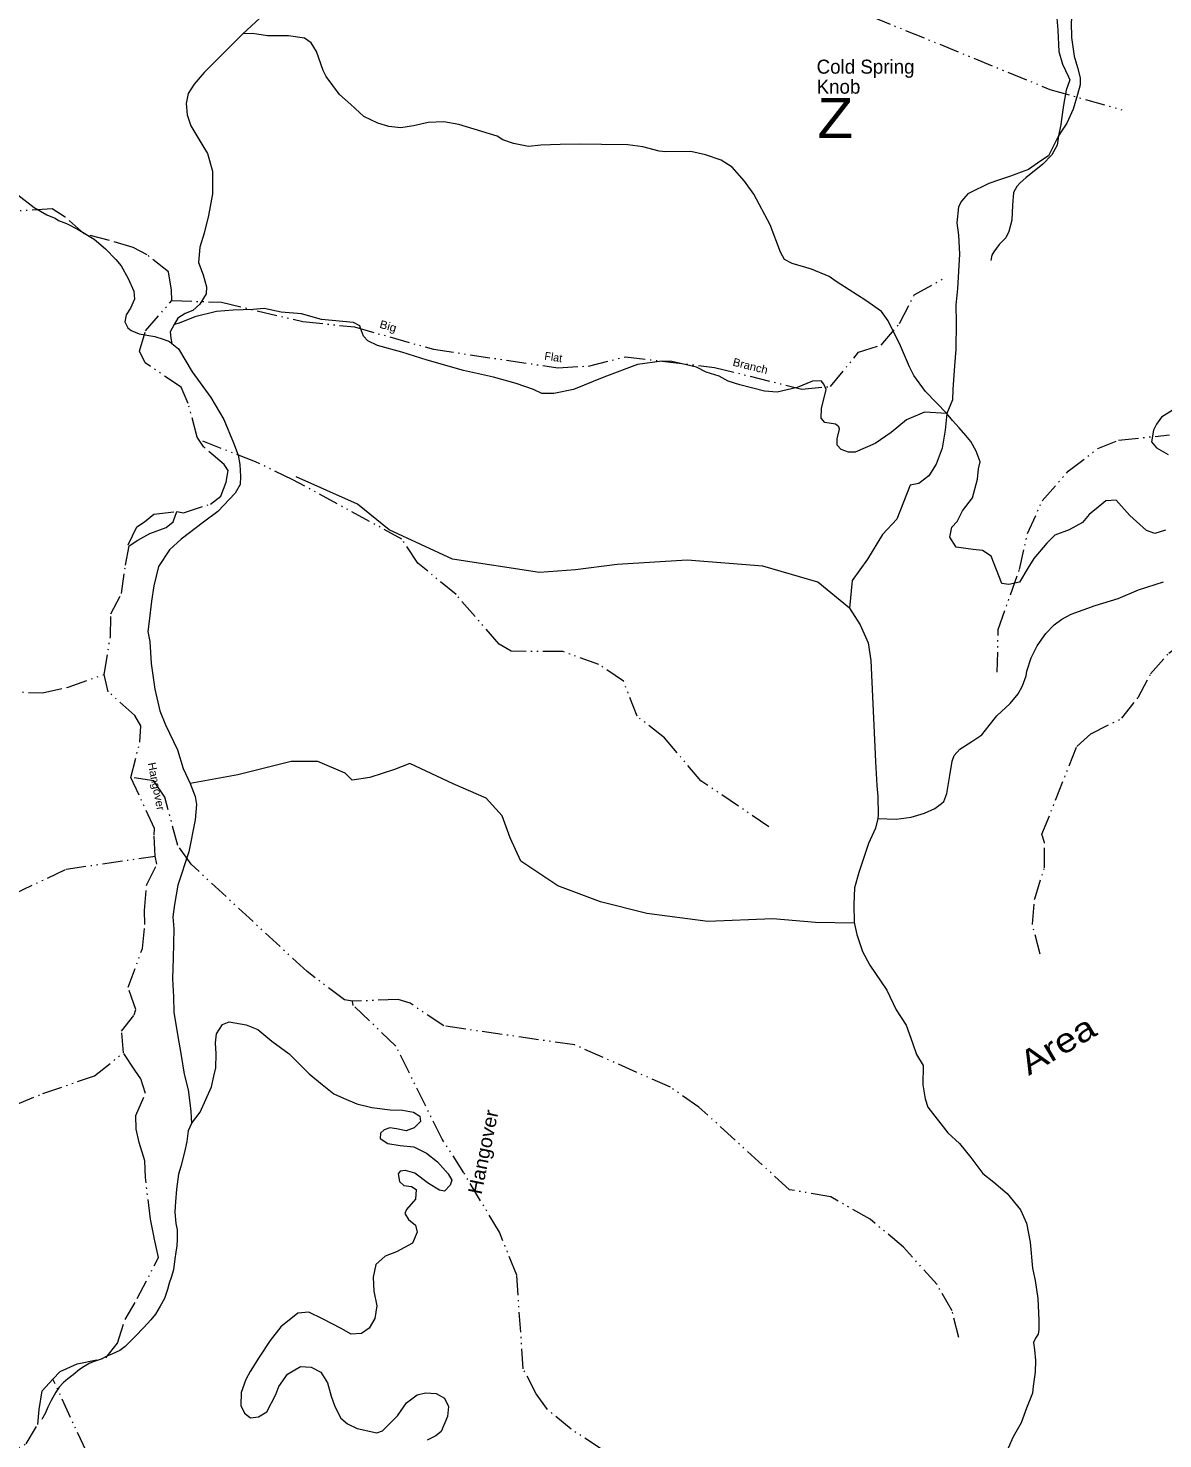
# Model space of a CAD drawing. Extents: x 149318 to 195731, y 173997 to 201585.
# Drawn here: x 155929 to 158765, y 193704 to 197229 of the extents above; entities that cross this region are included whole.
import ezdxf
from ezdxf.enums import TextEntityAlignment as Align

# ---------------------------------------------------------------- set-up
doc = ezdxf.new("R2010")
doc.units = 0
doc.header["$LTSCALE"] = 10
doc.linetypes.add('DASH_DOUBLE_DOT', pattern=[9.2, 5, -1.2, 0.3, -1.2, 0.3, -1.2])
for name, color, linetype in [('13', 7, 'Continuous'), ('19', 7, 'Continuous'), ('21', 7, 'Continuous')]:
    doc.layers.add(name, color=color, linetype=linetype)
for name, color, linetype, lineweight in [('35', 7, 'Continuous', 13), ('40', 7, 'Continuous', 13), ('59', 7, 'DASH_DOUBLE_DOT', 13)]:
    doc.layers.add(name, color=color, linetype=linetype, lineweight=lineweight)

msp = doc.modelspace()

# ---------------------------------------------------------------- linework, layer by layer
at = {"layer": '35'}
for points in [[(158790.71, 197760.26), (158758.07, 197712.93), (158728.82, 197684.72), (158684.01, 197633.24), (158653.23, 197588.67), (158622.43, 197548.5), (158589.23, 197487.59), (158558.73, 197437.02), (158533.49, 197374.75), (158507.54, 197326.89), (158498.68, 197273.89), (158502.69, 197224.22), (158505.4, 197170.19), (158514.27, 197138.83), (158529.83, 197106.93), (158532.88, 197099.67), (158523.97, 197073.86), (158517.32, 197036.41), (158513.95, 197012.88), (158510.26, 196988.17), (158504.49, 196959.89)], [(158779.11, 197665.33), (158752.62, 197620.27), (158712.94, 197570.69), (158677.31, 197533.41), (158651.11, 197497.95), (158626.16, 197454.87), (158606.56, 197424.87), (158580.71, 197391.8), (158565.78, 197364.91), (158549.9, 197320.44), (158538.61, 197271.09), (158536.54, 197242.74), (158537.4, 197205.54), (158544.16, 197158.62), (158552.1, 197130.87), (158558.78, 197105.15), (158559.02, 197087.15), (158552.04, 197062.9), (158541.71, 197026.32), (158525.52, 196991.86), (158511.82, 196971.34), (158504.49, 196959.89)], [(156508.59, 197254.06), (156465.93, 197214.93)], [(156465.93, 197214.93), (156368.72, 197117.71), (156344.35, 197088.61), (156329.39, 197065.32), (156323.9, 197041.04), (156326.63, 197012.6), (156336.06, 196984.42), (156368.08, 196931), (156377.57, 196915.62), (156390.08, 196871.39), (156390.04, 196814.61), (156379.96, 196760.43), (156369.28, 196716.66), (156357.99, 196681.7), (156354.72, 196643.39), (156366.6, 196612.36), (156375.1, 196582.6), (156374.15, 196565.03), (156358.04, 196539.36), (156340.63, 196523.72), (156321.79, 196516.1), (156303.15, 196504.07), (156293.74, 196488.27)], [(158225.6, 196266.14), (158171.92, 196320.79), (158143.33, 196360.55), (158132.28, 196382.76), (158110.13, 196434.79), (158079, 196497.78), (158062.27, 196520.51), (158022.93, 196548.08), (157981.5, 196575.3), (157948.82, 196595.54), (157931.78, 196608.68), (157886.96, 196626.37), (157839.06, 196640.52), (157820.17, 196650.89), (157809.84, 196669.09), (157784.23, 196737.58), (157743.08, 196814.37), (157719.64, 196846.82), (157688.55, 196881.43), (157661.11, 196899.17), (157622.7, 196912.73), (157585.77, 196920.27), (157523.28, 196919.92), (157506.22, 196921.46), (157466.05, 196932.26), (157428.47, 196937.01), (157362.72, 196938.32), (157309.95, 196938.97), (157259.06, 196938.39), (157210.54, 196936.16), (157179.5, 196933.58), (157141.96, 196940.73), (157116.05, 196950.04), (157101.44, 196959.13), (157005.76, 196988.23), (156968.21, 196994.98), (156928.99, 196992.97), (156892.03, 196984.51), (156860.36, 196979.94), (156831.13, 196982.92), (156803.01, 196991.48), (156768.26, 197008.17), (156735.38, 197038.42), (156707.38, 197062.97), (156674.11, 197108.41), (156666.8, 197122.95), (156650.07, 197170.87), (156636.9, 197192.32), (156619.54, 197203.86), (156579.97, 197209.45), (156527.2, 197210.11), (156490.33, 197215.64), (156465.93, 197214.93)], [(158504.49, 196959.89), (158479.79, 196909.61), (158460.65, 196897.2), (158429.54, 196875.83), (158411.21, 196868.99), (158384.41, 196858.73), (158357.55, 196850.07), (158330.47, 196840.62), (158318.86, 196834.85), (158294.44, 196823.35), (158277.68, 196815.28), (158261.91, 196796.41), (158254.53, 196782.16), (158250.33, 196742.26), (158254.52, 196711.79), (158257.57, 196664.55), (158251.86, 196578.69), (158248.11, 196536.39), (158248.75, 196493.59), (158248.21, 196426.43), (158244.78, 196384.91), (158240.89, 196325.81), (158239.58, 196300.25), (158225.6, 196266.14)], [(158504.49, 196959.89), (158501.12, 196936.37), (158488.05, 196912.64), (158465.79, 196889.1), (158422.83, 196855.17), (158408.47, 196842.26), (158400.2, 196833.63), (158392.31, 196818.59), (158389.86, 196786.25), (158388.02, 196749.51), (158380.75, 196720.86), (158372.84, 196705.03), (158356.11, 196688.17), (158342.95, 196670.04), (158337.78, 196661.74), (158335.62, 196648.59)], [(155903.29, 196812.34), (155944.44, 196780.73), (155975.77, 196762.51), (155986.17, 196757.9), (155996.48, 196753.7), (156005.07, 196748.33), (156024.62, 196741.14), (156054.4, 196725.75), (156094.1, 196701.77), (156122.1, 196677.22), (156148.65, 196650.7), (156161.44, 196635.25), (156179.1, 196603.71), (156193.15, 196571.44), (156194.95, 196551.82), (156185.2, 196528.82), (156174.17, 196512.25), (156171.22, 196494.71), (156178.22, 196479.78), (156186.38, 196473.22), (156206.81, 196464.82), (156245.86, 196458.44), (156266.33, 196452.03), (156282.4, 196446.11), (156288.49, 196440.79)], [(158225.6, 196266.14), (158170.1, 196269.65), (158124.72, 196249.77), (158086, 196218.15), (158046.07, 196190.96), (157996.06, 196169.57), (157979.96, 196169.09), (157961.61, 196176.26), (157951.23, 196187.26), (157951.54, 196202.45), (157957.02, 196226.73), (157955.24, 196232.76), (157946.97, 196238.92), (157920.18, 196243.86), (157911.3, 196254.43), (157912.58, 196278.8), (157923.53, 196326.16), (157917.79, 196339.07), (157911.06, 196347.6), (157889.66, 196346.83), (157851.56, 196331.19), (157801.64, 196319.4), (157769.6, 196321.64), (157708.34, 196337.26), (157679.34, 196347.03), (157656.49, 196359.08), (157624.21, 196369.32), (157599.86, 196381.41), (157574.5, 196387.51), (157538.28, 196395.83), (157513.21, 196396.73), (157452.26, 196388.35), (157368.46, 196356.44), (157292.57, 196325.57), (157243.2, 196315.76), (157213.3, 196315.56), (157192.31, 196325.57), (157148.73, 196340.84), (157092.68, 196356.75), (157017.63, 196373.05), (156926.8, 196399.65), (156862.83, 196419.32), (156802.18, 196435.73), (156778.32, 196447.4), (156767.66, 196459.21), (156760.07, 196479.35), (156758.19, 196485.39), (156742.06, 196493.71), (156662.53, 196500.49), (156612.54, 196514.68), (156561.34, 196518.91), (156518.95, 196528.15), (156491.5, 196525.5), (156441.6, 196524.5), (156400.34, 196520.52), (156345.51, 196507.63), (156306.81, 196492.01), (156293.74, 196488.27)], [(156293.74, 196488.27), (156284.28, 196470.07), (156285.47, 196454.45), (156288.49, 196440.79)], [(156288.49, 196440.79), (156305.02, 196427.67), (156339.15, 196369.81), (156385.75, 196306.1), (156418.64, 196251.07), (156442.16, 196192.62), (156454.04, 196162), (156458.66, 196138.32), (156459.87, 196108.7), (156458.96, 196088.33), (156447.03, 196066.58), (156403.14, 196021.47), (156367.51, 195994.2), (156311.68, 195951.73), (156282.46, 195925.13), (156255.33, 195883.29), (156243.37, 195835.14), (156237.31, 195796.88), (156231.82, 195747.41), (156228.2, 195721.49), (156233.39, 195696.2), (156236.99, 195641.35), (156245.9, 195576.8), (156258.1, 195522.58), (156272.1, 195487.91), (156302.24, 195425.74), (156316.29, 195378.67), (156334.23, 195341.13), (156346.48, 195308.9), (156350.38, 195288.83), (156346.71, 195250.52), (156330.62, 195170.47), (156303.46, 195087.05), (156295.2, 195039.24), (156290.68, 195008.14), (156293.38, 194978.1), (156291.9, 194904.56), (156289.77, 194853.02), (156292.48, 194808.59), (156293.41, 194770.18), (156302.59, 194714.42), (156311.43, 194661.87), (156318.98, 194614.93), (156329.09, 194575.55), (156333.65, 194543.47), (156336.11, 194521.83), (156337.61, 194491.81)], [(158225.6, 196266.14), (158221.38, 196224.65), (158213.97, 196179.21), (158199.08, 196139.52), (158180.5, 196110.31), (158155.22, 196090.82), (158133.55, 196086.85), (158100.25, 196001.74), (158064.75, 195964.01), (158027.03, 195901.85), (157989.31, 195848.58), (157982.66, 195779.76), (158009.28, 195737.58), (158029.25, 195693.19), (158035.91, 195648.79), (158047.64, 195396.05), (158050.34, 195336.02), (158053.09, 195308.78), (158054.27, 195263.17), (158053.08, 195253.6)], [(158772.09, 195974.7), (158745.8, 195966.48), (158724.75, 195973.3), (158683.27, 196011.24), (158648.73, 196049.75), (158623.07, 196047.77), (158612.81, 196039.48), (158581.62, 196013.21), (158564.84, 195993.46), (158530.98, 195975.37), (158495.76, 195961.86), (158475.24, 195942.12), (158443.28, 195903.46), (158427.7, 195879.38), (158407.14, 195844.36), (158380.5, 195838.43), (158362.73, 195841.4), (158336.09, 195909.53), (158314.38, 195923.35), (158291.68, 195926.32), (158249.24, 195932.24), (158233.39, 195957.35), (158237.82, 195981.76), (158251.22, 195996.43), (158265.03, 196023.09), (158289.35, 196055.35), (158302.52, 196101.54), (158304.65, 196127.89), (158308.46, 196145.53), (158298.59, 196172.19), (158285.76, 196195.89), (158272.89, 196211.22), (158256.46, 196229.75), (158239.43, 196248.08), (158225.6, 196266.14)], [(158788.87, 196273.36), (158761.91, 196256.95), (158749.59, 196239.34), (158742.02, 196223.95), (158737.55, 196194.9), (158749.9, 196179.9), (158779.19, 196163.31)], [(158053.08, 195253.6), (158098.85, 195252.68), (158136.32, 195257.13), (158169.52, 195267.66), (158195.14, 195279.15), (158212.17, 195291.2), (158218.27, 195296.28), (158225.88, 195316.52), (158233.27, 195361.55), (158239.29, 195397.42), (158243.57, 195411.33), (158257.89, 195427.43), (158288.05, 195446.42), (158313.38, 195463.11), (158331.64, 195486.34), (158350.91, 195510.34), (158383.82, 195541.67), (158403.9, 195565.66), (158414.9, 195585.83), (158424.09, 195610.44), (158425.23, 195622.41), (158436.18, 195655.38), (158451.47, 195685.06), (158473.08, 195715.82), (158493.52, 195738.2), (158512.79, 195752.21), (158536.22, 195764.13), (158595.95, 195786.53), (158654.17, 195803.76), (158704.48, 195825.15), (158766.96, 195845.49)], [(158053.08, 195253.6), (158047.02, 195230.13), (158029.35, 195191.7), (158005.51, 195119.4), (157994.84, 195080.83), (157993.31, 195039.28), (157993.91, 194994.09), (158000.4, 194963.97), (158014.35, 194921.71), (158033.25, 194887.34), (158075.88, 194824.91), (158099.09, 194776.07), (158123.5, 194737.2), (158139.92, 194693.29), (158149.72, 194663.9), (158166.17, 194636.78), (158165.81, 194588.81), (158171, 194553.52), (158178.08, 194532.59), (158228.38, 194468.8), (158257.02, 194441.44), (158285.61, 194406.48), (158315.81, 194367.1), (158343.25, 194344.96), (158376.78, 194317.1), (158409.74, 194276.05), (158424.67, 194242.97), (158434.12, 194195.6), (158439.3, 194129.92), (158446.3, 194099.79), (158452.68, 194054.08), (158455.4, 194000.45), (158455.73, 193976.85), (158453.9, 193965.29), (158446.89, 193955.04), (158441.99, 193944.74), (158444.41, 193925.9), (158447.48, 193899.45), (158446.6, 193870.68), (158441.4, 193835.6), (158439.54, 193817.64), (158424.9, 193780.35), (158411.57, 193743.43), (158391.68, 193709.04), (158378.92, 193680.51)], [(156337.61, 194491.81), (156358.97, 194520.17), (156373.59, 194551.47), (156387.33, 194583.58), (156393.06, 194610.26), (156398.27, 194630.54), (156399.48, 194666.1), (156397.32, 194693.34), (156399.78, 194716.08), (156415.34, 194739.36), (156431.47, 194746.23), (156473.8, 194738.59), (156503.44, 194726.4), (156538.15, 194697.32), (156581.79, 194665.66), (156604.03, 194643.22), (156631.48, 194615.89), (156664.33, 194589.24), (156693.66, 194566.26), (156717.42, 194554.99), (156750.92, 194540.73), (156788.42, 194531.58), (156833.8, 194526.28), (156864.56, 194525.26), (156892.35, 194520.31), (156908.24, 194509.99), (156909.68, 194497.17), (156893.86, 194480.69), (156874.01, 194473.09), (156849.94, 194478.77), (156832.89, 194481.11), (156819.2, 194476.19), (156810.03, 194467.57), (156809.47, 194454.39), (156828, 194441.63), (156859.4, 194437), (156893.61, 194433.52), (156924.68, 194417.7), (156952.44, 194396.35), (156979.22, 194365.83), (156988.4, 194350.05), (156984.05, 194337.75), (156969.76, 194322.84), (156957.32, 194325.49), (156930.16, 194342.02), (156895.7, 194367.9), (156872.54, 194374.76), (156859.41, 194372.63), (156854.28, 194366.33), (156857.59, 194347.07), (156868.28, 194336.86), (156887.52, 194334.08), (156898.77, 194326.66), (156897.19, 194302.7), (156874.68, 194276.76), (156870.38, 194266.85), (156879.88, 194252.27), (156897.48, 194237.52), (156901.83, 194220.24), (156889.59, 194192.9), (156849.67, 194171.3), (156821.36, 194160.27), (156798.15, 194139.15), (156791.43, 194108.09), (156793.32, 194072.87), (156800.59, 194036.34), (156796.06, 194004.84), (156781.98, 193980.73), (156762.22, 193967.14), (156736.89, 193965.24), (156711.28, 193979.35), (156665.29, 194003.86), (156631.14, 194020.54), (156603.1, 194017.9), (156560.73, 193983.56), (156533.85, 193949.31), (156506.73, 193907.87), (156484.22, 193871.94), (156472.93, 193852.17), (156461.37, 193819.21), (156461.03, 193787.23), (156470.15, 193768.26), (156485.09, 193755.97), (156505.25, 193759.16), (156525.99, 193771.54), (156548.24, 193814.68), (156555.84, 193834.52), (156577.45, 193865.27), (156609.82, 193884.62), (156636.28, 193882.89), (156660.42, 193870.41), (156677.77, 193843.67), (156686.61, 193810.71), (156696.08, 193784.53), (156710.4, 193755.86), (156727.4, 193741.12), (156751.26, 193729.85), (156800.62, 193718.87), (156815.21, 193723.78), (156852.75, 193761.41)], [(156337.61, 194491.81), (156329.05, 194473.59), (156326.01, 194446.86), (156320.27, 194419.79), (156310.46, 194384), (156305.29, 194365.31), (156299.83, 194327.44), (156297.71, 194296.29), (156296.47, 194284.72), (156296.18, 194270.33), (156298.62, 194242.3), (156301.99, 194225.84), (156301.61, 194201.85), (156300.7, 194186.28), (156298.27, 194169.93), (156296.14, 194153.58), (156292.5, 194126.47), (156287.01, 194106.98), (156281.53, 194092.7), (156277.22, 194077.19), (156269.87, 194054.55), (156258.98, 194035.17), (156247.09, 194015.02), (156236.11, 194000.85), (156218.44, 193982.01), (156196.8, 193959.65), (156179.97, 193943.19), (156171.5, 193934.17), (156158.02, 193924.84), (156138.23, 193915.24), (156127.85, 193911.05), (156111.39, 193902.58), (156094.08, 193896.93), (156083.4, 193892.74), (156069.35, 193884.63), (156057.8, 193877.26), (156041.34, 193864), (156028.24, 193853.47), (156016.65, 193844.1), (156006.84, 193833.1), (155998.08, 193820.08), (155986.47, 193799.52), (155978.24, 193782.9), (155972.47, 193769.02), (155964.8, 193755.58), (155963.54, 193752.4)], [(156852.75, 193761.41), (156875.3, 193794.14), (156901.18, 193813.62), (156922.17, 193818.4), (156948.73, 193817.07), (156969.49, 193805.46), (156979.87, 193784.86), (156977.07, 193759.72), (156961.53, 193722.45), (156948.11, 193711.52), (156926.8, 193700.35)]]:
    msp.add_lwpolyline(points, dxfattribs=at)
at = {"layer": '40'}
for points in [[(157982.66, 195779.76), (157902.78, 195844.14), (157765.21, 195884.09), (157576.6, 195899.63), (157401.31, 195888.53), (157297.03, 195875.21), (157206.94, 195868.55), (156989.5, 195901.85), (156831.96, 195975.11), (156752.08, 196039.04), (156598.98, 196107.85)], [(157994.64, 194992.16), (157897.01, 194994.38), (157790.5, 195003.26), (157628.53, 194996.6), (157475.43, 195016.58), (157360.05, 195045.44), (157253.54, 195085.4), (157160.35, 195147.55), (157133.72, 195205.27), (157113.75, 195260.76), (157073.81, 195305.16), (156991.72, 195340.68), (156882.99, 195391.73), (156845.27, 195376.19), (156783.14, 195356.22), (156739.43, 195349.56), (156721.68, 195367.31), (156652.9, 195396.17), (156586.33, 195396.17), (156453.2, 195362.88), (156334.23, 195341.13)]]:
    msp.add_lwpolyline(points, dxfattribs=at)
at = {"layer": '59'}
for points in [[(157533.72, 198122.41), (157507.1, 198006.98), (157511.54, 197929.28), (157591.42, 197856.03), (157702.36, 197700.64), (157780.02, 197614.07), (157866.55, 197447.58), (157926.46, 197352.13), (158037.41, 197258.01), (158483.4, 197075.98), (158663.12, 197024.92)], [(156288.02, 196548.36), (156287.28, 196573.94), (156279.66, 196619.67), (156226.34, 196662.85), (156192.06, 196680.63), (156132.84, 196698.41), (156068.91, 196714.93), (156021.94, 196756.84), (155988.93, 196777.16), (155895.02, 196771.12)], [(156288.02, 196548.36), (156412.36, 196543.89), (156615.83, 196495.83), (156744.75, 196482.28), (156942.8, 196426.33), (157253.11, 196380.16), (157329.56, 196384.62), (157422.23, 196407.77), (157644.55, 196381.33), (157863, 196326.98), (157934.47, 196333.55), (158004.8, 196419.12), (158061.62, 196436.97), (158107.48, 196491.03), (158144.11, 196562.27), (158214.67, 196601.84)], [(156368.13, 196182.01), (156352.02, 196207.25), (156329.17, 196291.08), (156311.4, 196331.72), (156221.26, 196392.44), (156207.29, 196421.52), (156222.53, 196472.33), (156288.02, 196548.36)], [(158458.58, 194914.64), (158439.47, 194989.98), (158445.11, 195052.86), (158469.33, 195130.33), (158469.94, 195194.3), (158463.33, 195214.42), (158550.52, 195433.59), (158585.14, 195465.89), (158663.33, 195504.31), (158704.05, 195556.48), (158734.91, 195615.84), (158780.66, 195666.89), (158849.38, 195719.5), (159029.73, 195768.88), (159162.08, 195823.22), (159407.22, 195897.3), (159458.31, 195953.25), (159553.97, 196037.3), (159583.73, 196073.69), (159652.02, 196220.27), (159702.91, 196271.22), (159816.97, 196316.92), (159842.47, 196317.42)], [(157780.55, 195233.06), (157610.92, 195348.42), (157519.67, 195455.19), (157451.22, 195509.55), (157417.42, 195597.19), (157355.97, 195638.39), (157266.09, 195671.17), (157136.53, 195671.77), (157106.83, 195689.34), (156998.69, 195813.48), (156903.48, 195892.34), (156863.28, 195952.12), (156591.05, 196100.5), (156497.63, 196145.17), (156357.98, 196199.79)], [(158351.33, 195619.5), (158354.09, 195726.39), (158407.31, 195876.28), (158427.03, 195965.84), (158464.17, 196048.06), (158528.81, 196121.75), (158602.78, 196178.27), (158654.69, 196199.2), (158782.47, 196212.66)], [(156317.35, 196018.16), (156384.72, 196039.64), (156411.09, 196059.11), (156423.99, 196094.37), (156429.07, 196123.58), (156418.92, 196138.82), (156368.13, 196182.01)], [(156178.97, 195938.14), (156200.55, 195982.6), (156219.6, 195995.3), (156243.72, 196014.35), (156300.85, 196020.7), (156317.35, 196018.16)], [(156181.51, 195935.6), (156203.09, 195949.57), (156233.56, 195966.08), (156274.19, 195981.33), (156291.96, 195995.3), (156300.85, 196020.7)], [(156119.37, 195613.95), (156134.61, 195709.09), (156135.87, 195764.97), (156162.47, 195816.21), (156172.62, 195887.33), (156181.51, 195935.6)], [(155703.36, 195524.48), (155786.61, 195563.81), (155837.83, 195571.77), (155964.75, 195568.23), (156029.02, 195581.95), (156119.37, 195613.95)], [(156185.93, 195356.56), (156208.24, 195444.9), (156210.78, 195485.54), (156195.54, 195511.07), (156129.53, 195570.77), (156119.37, 195613.95)], [(156246.89, 195159.77), (156243.79, 195212.08), (156245.2, 195228.78), (156185.93, 195356.56)], [(156739.67, 194797.08), (156719.56, 194800.47), (156626.45, 194871.28), (156336.46, 195139.68), (156303.46, 195186.67), (156270.45, 195307.34), (156243.53, 195347.75), (156185.93, 195356.56)], [(155670.55, 194865.41), (155807.17, 194955.64), (155838.09, 195015), (155893.97, 195065.88), (156024.14, 195127.23), (156246.89, 195159.77)], [(156167.57, 194668.52), (156162.54, 194722.69), (156194.09, 194763), (156198.08, 194776.54), (156179.04, 194832.43), (156214.59, 194928.96), (156220.93, 194988.66), (156219.81, 195024.36), (156225.61, 195089.22), (156250.92, 195139.7), (156246.89, 195159.77)], [(158255.84, 193957.08), (158238.86, 194023.38), (158201.44, 194089.09), (158117.17, 194182.75), (158034.22, 194252.39), (157935.33, 194308.34), (157832.05, 194326.41), (157605.95, 194532.84), (157534.67, 194582.23), (157295.95, 194687.98), (156967.89, 194735.53), (156884.33, 194792.17), (156854.28, 194801.77), (156739.67, 194797.08)], [(157960.76, 193127.19), (158037.08, 193050.83), (158018.34, 193117.16), (157887.73, 193199.73), (157814.97, 193269.17), (157711.55, 193386.2), (157661.31, 193501.16), (157647.64, 193532.41), (157618.3, 193556), (157362.61, 193678.06), (157286.25, 193727.56), (157227.7, 193776.72), (157199.19, 193816.27), (157166.72, 193878.89), (157150.41, 194113.14), (157107.45, 194219.95), (157018.28, 194368.67), (156963.98, 194452.72), (156848.52, 194684.92), (156741.72, 194787.03), (156739.67, 194797.08)], [(155644.94, 194351.14), (155729.09, 194407.44), (155778.38, 194479.42), (155812.59, 194502.72), (155965.75, 194566.64), (156095.02, 194611.03), (156167.57, 194668.52)], [(155991.15, 193853.02), (156008.92, 193872.07), (156051.53, 193891.2), (156123.18, 193906.37), (156152.38, 193943.2), (156171.42, 194001.63), (156202, 194054.12), (156255.21, 194157.09), (156243.79, 194206.63), (156234.9, 194252.35), (156222.2, 194356.51), (156220.93, 194398.8), (156206.97, 194444.53), (156199.35, 194477.55), (156198.08, 194511.85), (156222.45, 194566.5), (156210.78, 194603.3), (156195.54, 194624.89), (156167.61, 194668.07)], [(155647.34, 193467.2), (155668.68, 193459.27), (155709.31, 193485.95), (155711.85, 193521.51), (155724.54, 193559.61), (155785.48, 193611.69), (155923.86, 193691.71), (155953.06, 193739.98), (155956.87, 193776.81), (155964.49, 193823.81), (155991.15, 193853.02)], [(156724.12, 192391.36), (156692.67, 192473.97), (156680.81, 192696.09), (156651, 192760.67), (156455.5, 192968.5), (156417.44, 193021.23), (156280.39, 193330.86), (156152.78, 193525.33), (156073.8, 193673.84), (155991.15, 193853.02)]]:
    msp.add_lwpolyline(points, dxfattribs=at)

# ---------------------------------------------------------------- texts
at = {"layer": '13'}
for s, p in [('Cold Spring', (157900.09, 197115.16)), ('Knob', (157900.09, 197065.16))]:
    msp.add_text(s, height=35, dxfattribs=at).set_placement(p)
at = {"layer": '13', "width": 1.1}
msp.add_text('Z', height=100, dxfattribs=at).set_placement((157946.69, 196954.33), align=Align.CENTER)
at = {"layer": '13', "width": 1.05}
msp.add_text('Hangover', height=35, rotation=78.455, dxfattribs=at).set_placement((157062.41, 194312.9))
at = {"layer": '19', "width": 1.2}
msp.add_text('Area', height=60, rotation=30.799, dxfattribs=at).set_placement((158430.31, 194610.56))
at = {"layer": '21'}
for s, rotation, width, p in [('Big', 344.224, 1.1, (156826.37, 196474.81)), ('Big', 344.224, 1.1, (156826.37, 196474.81)), ('Branch', 346.03, 1.05, (157732.16, 196374.99)), ('Branch', 346.03, 1.05, (157732.16, 196374.99)), ('Hangover', 281.245, 1.05, (156239.91, 195332.33)), ('Hangover', 281.245, 1.05, (156239.91, 195332.33))]:
    msp.add_text(s, height=20, rotation=rotation, dxfattribs=dict(at, width=width)).set_placement(p, align=Align.CENTER)
msp.add_text('Flat', height=20, rotation=351.537, dxfattribs=at).set_placement((157240.55, 196397.19), align=Align.CENTER)
msp.add_text('Flat', height=20, rotation=351.537, dxfattribs=at).set_placement((157240.55, 196397.19), align=Align.CENTER)

doc.saveas('drawing.dxf')
